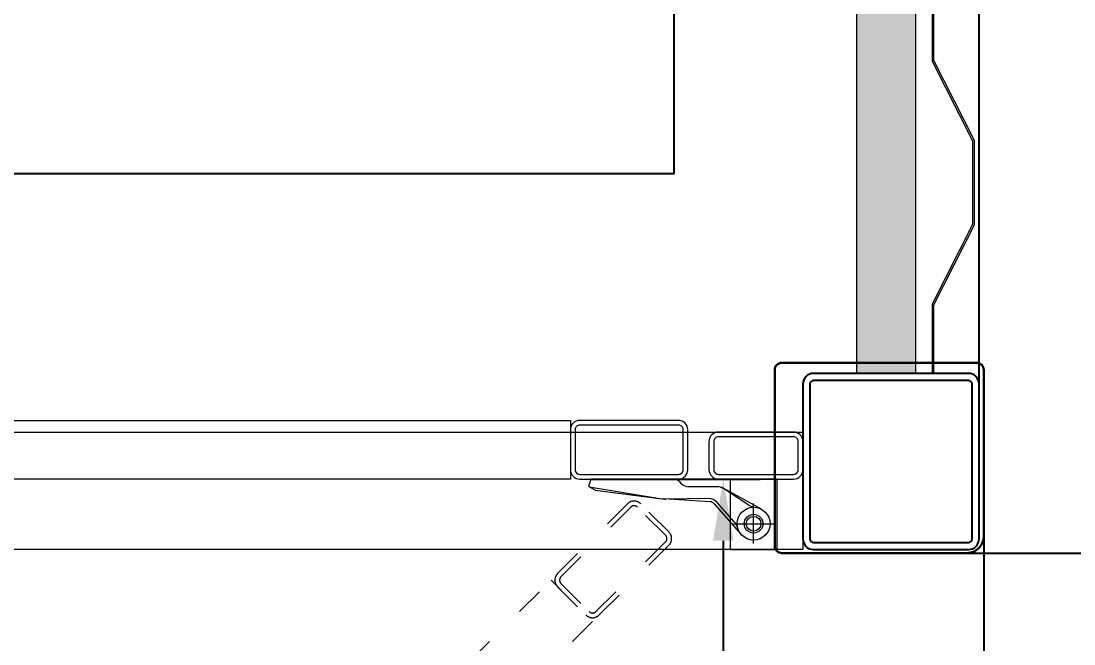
# Model space of a CAD drawing. Extents: x 61367 to 140945, y -1257 to 25588.
# Drawn here: x 79503 to 80400, y 8614 to 9144 of the extents above; entities that cross this region are included whole.
import ezdxf

# ---------------------------------------------------------------- set-up
doc = ezdxf.new("R2010")
doc.units = 0
doc.header["$MEASUREMENT"] = 0
doc.header["$PDMODE"] = 2
doc.header["$PDSIZE"] = 0.2
doc.linetypes.add('ACAD_ISO03W100', pattern=[30, 12, -18])
doc.layers.get('0').update_dxf_attribs({"linetype": 'CONTINUOUS'})
doc.layers.get('DEFPOINTS').update_dxf_attribs({"linetype": 'CONTINUOUS'})
for name, color, linetype, lineweight in [('AM_0', 7, 'CONTINUOUS', 30), ('AM_5', 3, 'CONTINUOUS', 15), ('AM_8', 1, 'CONTINUOUS', 15), ('CO', 7, 'CONTINUOUS', 9), ('THICK', 7, 'CONTINUOUS', 0)]:
    doc.layers.add(name, color=color, linetype=linetype, lineweight=lineweight)
doc.styles.add('仿宋', font='SimSun.ttf', dxfattribs={"width": 0.8})
doc.dimstyles.new('12倍', dxfattribs={"dimscale": 21, "dimtxt": 3.5, "dimasz": 2.5, "dimexe": 1.5, "dimexo": 0, "dimgap": 1, "dimtad": 1, "dimtoh": 1, "dimdsep": 46, "dimtxsty": '仿宋', "dimcen": 2.5, "dimdle": 5, "dimclrd": 4, "dimclre": 4, "dimclrt": 3, "dimadec": 0, "dimazin": 0, "dimtfac": 1, "dimtmove": 0, "dimatfit": 3, "dimfxl": 1, "dimtolj": 1, "dimarcsym": 0})

# ---------------------------------------------------------------- blocks, each defined once
blk = doc.blocks.new('*D709')
at = {"layer": 'DEFPOINTS', "color": 0, "transparency": 16777216}
for p in [(80253.2, 11129.07), (80253.2, 8691.07), (80605.13, 8691.07)]:
    blk.add_point(p, dxfattribs=at)
at = {"layer": 'THICK', "color": 4, "linetype": 'Continuous', "lineweight": -2, "transparency": 16777216}
for p, q in [((80253.2, 11129.07), (80636.63, 11129.07)), ((80605.13, 11076.57), (80605.13, 8743.57)), ((80253.2, 8691.07), (80636.63, 8691.07))]:
    blk.add_line(p, q, dxfattribs=at)
at = {"layer": 'THICK', "color": 4, "transparency": 16777216}
for points in [[(80596.38, 11076.57), (80613.88, 11076.57), (80605.13, 11129.07)], [(80596.38, 8743.57), (80613.88, 8743.57), (80605.13, 8691.07)]]:
    blk.add_solid(points, dxfattribs=at)
at = {"layer": 'THICK', "color": 3, "lineweight": -3, "transparency": 16777216, "insert": (80520.21, 9910.07), "char_height": 73.5, "attachment_point": 5, "rotation": 90, "style": '仿宋'}
blk.add_mtext('\\A1;最大宽度 2438{\\H0.7x;\\S+0^ -5;}', dxfattribs=at)
blk = doc.blocks.new('*D714')
at = {"color": 4, "linetype": 'Continuous', "lineweight": -2, "transparency": 16777216}
for p, q in [((80026.95, 8754.07), (80132.87, 8754.07)), ((80101.37, 8701.57), (80101.37, 8166.6)), ((79468.15, 8114.1), (80132.87, 8114.1))]:
    blk.add_line(p, q, dxfattribs=at)
at = {"color": 4, "transparency": 16777216}
for points in [[(80092.62, 8701.57), (80110.12, 8701.57), (80101.37, 8754.07)], [(80092.62, 8166.6), (80110.12, 8166.6), (80101.37, 8114.1)]]:
    blk.add_solid(points, dxfattribs=at)
at = {"layer": 'DEFPOINTS', "color": 0, "transparency": 16777216}
for p in [(80026.95, 8754.07), (79468.15, 8114.1), (80101.37, 8114.1)]:
    blk.add_point(p, dxfattribs=at)
at = {"color": 3, "transparency": 16777216, "insert": (80043.62, 8434.09), "char_height": 73.5, "attachment_point": 5, "rotation": 90, "style": '仿宋'}
blk.add_mtext('\\A1;＜1000', dxfattribs=at)
blk = doc.blocks.new('*D724')
at = {"layer": 'DEFPOINTS', "color": 0, "transparency": 16777216}
for p in [(68131.17, 8802.84), (80323.17, 8802.84), (68131.17, 7677.31)]:
    blk.add_point(p, dxfattribs=at)
at = {"layer": 'THICK', "color": 4, "linetype": 'Continuous', "lineweight": -2, "transparency": 16777216}
for p, q in [((68131.17, 8802.84), (68131.17, 7645.81)), ((80323.17, 8802.84), (80323.17, 7645.81)), ((80270.67, 7677.31), (68183.67, 7677.31))]:
    blk.add_line(p, q, dxfattribs=at)
at = {"layer": 'THICK', "color": 4, "transparency": 16777216}
for points in [[(68183.67, 7686.06), (68183.67, 7668.56), (68131.17, 7677.31)], [(80270.67, 7686.06), (80270.67, 7668.56), (80323.17, 7677.31)]]:
    blk.add_solid(points, dxfattribs=at)
at = {"layer": 'THICK', "color": 3, "lineweight": 13, "transparency": 16777216, "insert": (74552.09, 7756.9), "char_height": 73.5, "attachment_point": 5, "style": '仿宋'}
blk.add_mtext('\\A1;{\\Fromans,gbcbig|c134;TOTAL LENGTH\\A1;\\fSimSun|b0|i0|c134|p2; 12192\\H0.7x;\\S+0^ -5;}', dxfattribs=at)

msp = doc.modelspace()

# ---------------------------------------------------------------- hatches: boundary and pattern name
at = {"layer": 'AM_8'}
h = msp.add_hatch(dxfattribs=at)
h.set_pattern_fill('GRAVEL', color=256, scale=2.5, angle=315, style=0)
h.set_pattern_definition([(183.0128, (80292.401, 8863.6447), (-763.322572, -44.901472), [8.543, -845.7625]), (139.9697, (80283.87, 8863.1957), (583.7172026, -493.915275), [14.6601, -1451.35]), (87.5104, (80272.6446, 8872.625), (-44.90209, -942.9270485), [10.337, -1023.3675]), (222.2737, (80243.9077, 8878.911), (942.9264088, 853.1242375), [13.3501, -1321.66]), (247.8337, (80234.0295, 8869.931), (314.308633, 763.322714), [13.0908, -1295.995]), (312.2737, (80229.0903, 8857.8075), (-853.1242375, 942.9264088), [13.3501, -1321.66]), (352.6942, (80238.0706, 8847.9293), (-1032.7294224, 134.7046109), [17.6548, -1747.8275]), (27.2553, (80255.582, 8845.6842), (1302.1380528, 673.5188669), [16.668, -1650.1325]), (76.4296, (80270.3995, 8853.3174), (224.505624, 942.9262987), [13.3953, -1326.1375]), (130.2364, (80273.5426, 8866.339), (449.01284, -538.814558), [15.2928, -749.3475]), (177.3974, (80263.6643, 8878.0131), (-1032.7288276, 44.9019394), [19.77695, -1957.92]), (93.8141, (80287.911, 8834.01), (-44.901495, 583.716033), [6.7501, -668.265]), (126.4692, (80287.462, 8840.745), (493.9129694, -673.5185443), [12.842, -1271.365]), (180, (80279.83, 8851.072), (-44.90125, -44.90125), [8.9802, -80.8222]), (158.1986, (80282.074, 8859.604), (314.310115, -134.704205), [4.836, -478.765]), (246.8014, (80277.584, 8861.4), (89.802616, 179.60524), [6.8391, -335.12]), (345.9638, (80274.89, 8855.113), (224.50633, -44.90107), [11.108, -359.1575]), (116.5651, (80285.666, 8852.42), (44.90139, -134.70382), [8.0322, -192.7725]), (331.3895, (80251.541, 8887.4424), (583.7166154, -314.309492), [11.2522, -1113.97]), (25.3462, (80261.4192, 8882.0542), (-673.51801, -314.308766), [9.44, -934.555]), (248.1986, (80294.646, 8861.4), (134.704205, 314.310115), [9.672, -473.93]), (298.6105, (80291.054, 8852.4194), (-314.309492, 583.7166154), [11.2522, -1113.97]), (294.444, (80223.702, 8859.6036), (-134.70423, 314.309134), [10.8509, -531.6925]), (249.7751, (80228.1923, 8849.7253), (269.4079775, 718.419737), [9.0918, -900.09]), (21.8014, (80250.194, 8816.049), (314.310115, 134.704205), [9.672, -473.93]), (332.354, (80259.174, 8819.6415), (-763.321531, 404.111828), [10.6446, -1053.81]), (24.444, (80228.192, 8838.051), (-314.309134, -134.70423), [5.4254, -537.12]), (56.3099, (80247.5, 8818.743), (134.70349, 224.505606), [3.2379, -320.55]), (120.9638, (80249.296, 8821.438), (89.80273, -179.60514), [13.0908, -248.7262]), (141.009, (80242.5607, 8832.6628), (493.9133197, -404.110968), [12.1317, -1201.035]), (258.6901, (80270.849, 8851.072), (44.90118, 134.70377), [9.1581, -219.7945]), (308.1572, (80269.0525, 8842.092), (673.5191225, -853.1250494), [15.9889, -1582.9]), (15.9454, (80278.931, 8829.52), (-493.91292, -134.70351), [6.5377, -647.235]), (45, (80285.22, 8831.316), (2e-14, 89.8026), [3.81, -59.69]), (75.2564, (80243.0097, 8834.908), (-134.704064, -493.913547), [8.8217, -873.3475]), (3.0128, (80245.255, 8843.439), (763.322572, 44.901472), [17.0861, -837.22]), (315, (80262.32, 8844.34), (89.8026, -2e-14), [16.51, -46.99]), (280.3048, (80273.9916, 8832.663), (-134.703034, 763.321022), [10.0402, -993.9825]), (209.0546, (80275.788, 8822.7845), (-224.506945, -134.704155), [9.2457, -453.0425]), (162.646, (80267.7054, 8818.2944), (-1302.1371203, 404.1109434), [15.0536, -1490.3125]), (130.4261, (80253.337, 8822.7845), (-538.815719, 628.6178457), [15.9257, -1576.645]), (130.4261, (80253.337, 8822.7845), (-538.815719, 628.6178457), [15.9257, -1576.645])])
h.paths.add_polyline_path([(80215.171, 10976.072), (80265.171, 10976.072), (80265.171, 8844.072), (80215.171, 8844.072)])

# ---------------------------------------------------------------- linework, layer by layer
msp.add_lwpolyline([(79209.171, 9814.072), (80059.171, 9814.072), (80059.171, 9014.072), (79209.171, 9014.072)], close=True)
at = {"color": 0, "linetype": 'ByBlock'}
for points in [[(80169.171, 8835.072), (80169.171, 8703.072, 0.4142136), (80178.171, 8694.072), (80310.171, 8694.072, 0.4142136), (80319.171, 8703.072), (80319.171, 8835.072, 0.4142136), (80310.171, 8844.072), (80178.171, 8844.072, 0.4142136)], [(80169.171, 8835.072), (80169.171, 8703.072, 0.4142136), (80178.171, 8694.072), (80310.171, 8694.072, 0.4142136), (80319.171, 8703.072), (80319.171, 8835.072, 0.4142136), (80310.171, 8844.072), (80178.171, 8844.072, 0.4142136)], [(80169.171, 8835.072), (80169.171, 8703.072, 0.4142136), (80178.171, 8694.072), (80310.171, 8694.072, 0.4142136), (80319.171, 8703.072), (80319.171, 8835.072, 0.4142136), (80310.171, 8844.072), (80178.171, 8844.072, 0.4142136)], [(80175.171, 8835.072), (80175.171, 8703.072, 0.4142136), (80178.171, 8700.072), (80310.171, 8700.072, 0.4142136), (80313.171, 8703.072), (80313.171, 8835.072, 0.4142136), (80310.171, 8838.072), (80178.171, 8838.072, 0.4142136)], [(80175.171, 8835.072), (80175.171, 8703.072, 0.4142136), (80178.171, 8700.072), (80310.171, 8700.072, 0.4142136), (80313.171, 8703.072), (80313.171, 8835.072, 0.4142136), (80310.171, 8838.072), (80178.171, 8838.072, 0.4142136)], [(80175.171, 8835.072), (80175.171, 8703.072, 0.4142136), (80178.171, 8700.072), (80310.171, 8700.072, 0.4142136), (80313.171, 8703.072), (80313.171, 8835.072, 0.4142136), (80310.171, 8838.072), (80178.171, 8838.072, 0.4142136)]]:
    msp.add_lwpolyline(points, format="xyb", close=True, dxfattribs=at)
at = {"layer": 'AM_0'}
msp.add_lwpolyline([(80323.171, 8847.072, 0.4142136), (80317.171, 8853.072), (80151.171, 8853.072, 0.4142136), (80145.171, 8847.072), (80145.171, 8697.072, 0.4142136), (80151.171, 8691.072), (80308.671, 8691.072, 0.4142136), (80323.171, 8705.572)], format="xyb", close=True, dxfattribs=at)
at = {"layer": 'AM_5'}
msp.add_lwpolyline([(80215.171, 10976.072), (80265.171, 10976.072), (80265.171, 8844.072), (80215.171, 8844.072)], close=True, dxfattribs=at)
at = {"layer": 'CO'}
for p, q in [((79988.46, 8754.072), (79987.17, 8749.572)), ((79988.46, 8754.072), (79987.17, 8749.572)), ((80065.794, 8750.146), (80064.545, 8751.499)), ((80065.794, 8750.146), (80064.545, 8751.499)), ((79987.17, 8747.572), (79987.17, 8749.572)), ((79987.17, 8747.572), (79987.17, 8749.572)), ((79992.17, 8744.572), (79987.17, 8747.572)), ((79987.17, 8747.572), (80048.985, 8737.276)), ((79992.17, 8744.572), (79987.17, 8747.572)), ((79987.17, 8747.572), (80048.985, 8737.276)), ((79992.17, 8744.572), (80048.985, 8737.276)), ((79992.17, 8744.572), (80048.985, 8737.276)), ((80096.394, 8747.572), (80071.672, 8747.572)), ((80096.394, 8747.572), (80071.672, 8747.572)), ((80133.919, 8728.338), (80101.215, 8746.334)), ((80133.919, 8728.338), (80101.215, 8746.334)), ((80122.665, 8732.247), (80101.442, 8745.97)), ((80122.665, 8732.247), (80101.442, 8745.97)), ((80090.094, 8734.74), (80050.665, 8737.118)), ((80090.094, 8734.74), (80050.665, 8737.118)), ((80088.435, 8737.571), (80052.515, 8737.075)), ((80088.435, 8737.571), (80052.515, 8737.075)), ((80110.65, 8717.644), (80096.076, 8734.184)), ((80110.65, 8717.644), (80096.076, 8734.184)), ((80127.17, 8699.244), (80127.17, 8733.28)), ((80127.17, 8699.244), (80127.17, 8733.28)), ((80093.544, 8733.055), (80116.666, 8706.816)), ((80093.544, 8733.055), (80116.666, 8706.816)), ((80127.17, 8699.933), (80127.17, 8732.78)), ((80127.17, 8699.933), (80127.17, 8732.78)), ((80110.186, 8716.072), (80144.222, 8716.072)), ((80110.186, 8716.072), (80144.222, 8716.072)), ((80111.232, 8716.072), (80143.609, 8716.072)), ((80111.232, 8716.072), (80143.609, 8716.072))]:
    msp.add_line(p, q, dxfattribs=at)
for points in [[(80313.671, 9840.572), (80313.671, 9804.931), (80279.171, 9736.931), (80279.171, 9701.572), (80279.171, 9666.214), (80313.671, 9598.214), (80313.671, 9526.931), (80279.171, 9458.931), (80279.171, 9423.572), (80279.171, 9388.214), (80313.671, 9320.214), (80313.671, 9248.931), (80279.171, 9180.931), (80279.171, 9145.572), (80279.171, 9110.214), (80313.671, 9042.214), (80313.671, 8970.931), (80279.171, 8902.931), (80279.171, 8844.072)], [(80280.671, 8844.072), (80280.671, 8902.572), (80315.171, 8970.572), (80315.171, 9042.572), (80280.671, 9110.572), (80280.671, 9145.572), (80280.671, 9180.572), (80315.171, 9248.572), (80315.171, 9320.572), (80280.671, 9388.572), (80280.671, 9423.572), (80280.671, 9458.572), (80315.171, 9526.572), (80315.171, 9598.572), (80280.671, 9666.572), (80280.671, 9701.572), (80280.671, 9736.572), (80315.171, 9804.572), (80315.171, 9840.572)]]:
    msp.add_lwpolyline(points, dxfattribs=at)
for points in [[(80071.171, 8762.071), (80071.171, 8796.071, 0.4142136), (80063.171, 8804.071), (79979.171, 8804.071, 0.4142136), (79971.171, 8796.071), (79971.171, 8762.071, 0.4142136), (79979.171, 8754.071), (80063.171, 8754.071, 0.4142136)], [(80067.171, 8762.071), (80067.171, 8796.071, 0.4142136), (80063.171, 8800.071), (79979.171, 8800.071, 0.4142136), (79975.171, 8796.071), (79975.171, 8762.071, 0.4142136), (79979.171, 8758.071), (80063.171, 8758.071, 0.4142136)], [(80169.171, 8762.072), (80169.171, 8786.072, 0.4142136), (80161.171, 8794.072), (80097.171, 8794.072, 0.4142136), (80089.171, 8786.072), (80089.171, 8762.072, 0.4142136), (80097.171, 8754.072), (80161.171, 8754.072, 0.4142136)], [(80165.171, 8762.072), (80165.171, 8786.072, 0.4142136), (80161.171, 8790.072), (80097.171, 8790.072, 0.4142136), (80093.171, 8786.072), (80093.171, 8762.072, 0.4142136), (80097.171, 8758.072), (80161.171, 8758.072, 0.4142136)]]:
    msp.add_lwpolyline(points, format="xyb", close=True, dxfattribs=at)
for points in [[(80169.171, 8694.072), (68285.171, 8694.072), (68285.171, 8794.072), (80169.171, 8794.072)], [(80147.17, 8754.072), (80107.17, 8754.072), (80107.17, 8694.072), (80147.17, 8694.072)], [(80147.17, 8754.072), (80107.17, 8754.072), (80107.17, 8694.072), (80147.17, 8694.072)], [(80147.17, 8754.072), (80107.17, 8754.072), (80107.17, 8694.072), (80147.17, 8694.072)]]:
    msp.add_lwpolyline(points, close=True, dxfattribs=at)
for radius in [14, 14, 8, 8, 6.25, 6.25]:
    msp.add_circle((80127.17, 8716.072), radius, dxfattribs=at)
for centre, radius, start, end in [((80058.667, 8746.072), 8, 42.70939, 90), ((80058.667, 8746.072), 8, 42.70939, 90), ((80071.672, 8755.572), 8, 222.70939, 270), ((80071.672, 8755.572), 8, 222.70939, 270), ((80096.012, 8737.572), 10, 57.112517, 90), ((80096.012, 8737.572), 10, 57.112517, 90), ((80096.394, 8737.572), 10, 61.177931, 90), ((80096.394, 8737.572), 10, 61.177931, 90), ((80052.17, 8762.072), 25, 262.682026, 270.792175), ((80052.17, 8762.072), 25, 262.682026, 270.792175), ((80088.573, 8727.572), 10, 41.38688, 90.792175), ((80088.573, 8727.572), 10, 41.38688, 90.792175), ((80089.793, 8729.749), 5, 41.38688, 86.549112), ((80089.793, 8729.749), 5, 41.38688, 86.549112), ((80130.81, 8744.843), 15, 237.112517, 262.789811), ((80130.81, 8744.843), 15, 237.112517, 262.789811), ((80099.396, 8707.727), 15, 16.723991, 41.38688), ((80099.396, 8707.727), 15, 16.723991, 41.38688)]:
    msp.add_arc(centre, radius, start, end, dxfattribs=at)
at = {"layer": 'THICK', "lineweight": -3}
msp.add_line((79988.46, 8754.072), (80058.816, 8754.071), dxfattribs=at)
msp.add_line((79988.46, 8754.072), (80058.816, 8754.071), dxfattribs=at)
msp.add_lwpolyline([(80319.171, 8751.072), (80319.171, 11069.072)], dxfattribs=at)
at = {"layer": 'THICK'}
msp.add_lwpolyline([(79333.171, 8804.071), (79971.171, 8804.071), (79971.171, 8754.071), (79333.171, 8754.071)], close=True, dxfattribs=at)
at = {"layer": 'THICK', "color": 4, "linetype": 'ACAD_ISO03W100', "ltscale": 2}
for points in [[(80055.047, 8709.001), (80031.005, 8733.043, 0.4142136), (80019.691, 8733.043), (79960.294, 8673.646, 0.4142136), (79960.294, 8662.332), (79984.336, 8638.29, 0.4142136), (79995.65, 8638.29), (80055.047, 8697.687, 0.4142136)], [(80052.218, 8706.173), (80028.177, 8730.214, 0.4142136), (80022.52, 8730.214), (79963.123, 8670.817, 0.4142136), (79963.123, 8665.161), (79987.164, 8641.119, 0.4142136), (79992.821, 8641.119), (80052.218, 8700.516, 0.4142136)]]:
    msp.add_lwpolyline(points, format="xyb", close=True, dxfattribs=at)
msp.add_lwpolyline([(79503.503, 8216.855), (79954.637, 8667.989), (79989.993, 8632.634), (79538.859, 8181.499)], close=True, dxfattribs=at)

# ---------------------------------------------------------------- dimensions: what is measured, and where the dimension line sits
dim = msp.add_linear_dim(base=(80101.375, 8114.103), p1=(80026.948, 8754.071), p2=(79468.148, 8114.103), angle=90, text='＜1000', dimstyle='12倍')
dim.commit()
dim.dimension.update_dxf_attribs({"geometry": '*D714', "text_midpoint": (80043.625, 8434.087)})
at = {"layer": 'THICK', "lineweight": -3}
dim = msp.add_linear_dim(base=(80605.131, 8691.072), p1=(80253.198, 11129.072), p2=(80253.198, 8691.072), angle=270, text='最大宽度 <>{\\H0.7x;\\S+0^ -5;}', dimstyle='12倍', dxfattribs=at)
dim.commit()
dim.dimension.update_dxf_attribs({"geometry": '*D709', "text_midpoint": (80520.205, 9910.072)})
at = {"layer": 'THICK', "color": 4, "lineweight": 13}
dim = msp.add_linear_dim(base=(68131.171, 7677.314), p1=(80323.171, 8802.842), p2=(68131.171, 8802.842), angle=180, text='{\\Fromans,gbcbig|c134;TOTAL LENGTH\\A1;\\fSimSun|b0|i0|c134|p2; <>\\H0.7x;\\S+0^ -5;}', dimstyle='12倍', dxfattribs=at)
dim.commit()
dim.dimension.update_dxf_attribs({"geometry": '*D724', "text_midpoint": (74552.085, 7677.314), "dimtype": 160})

doc.saveas('drawing.dxf')
